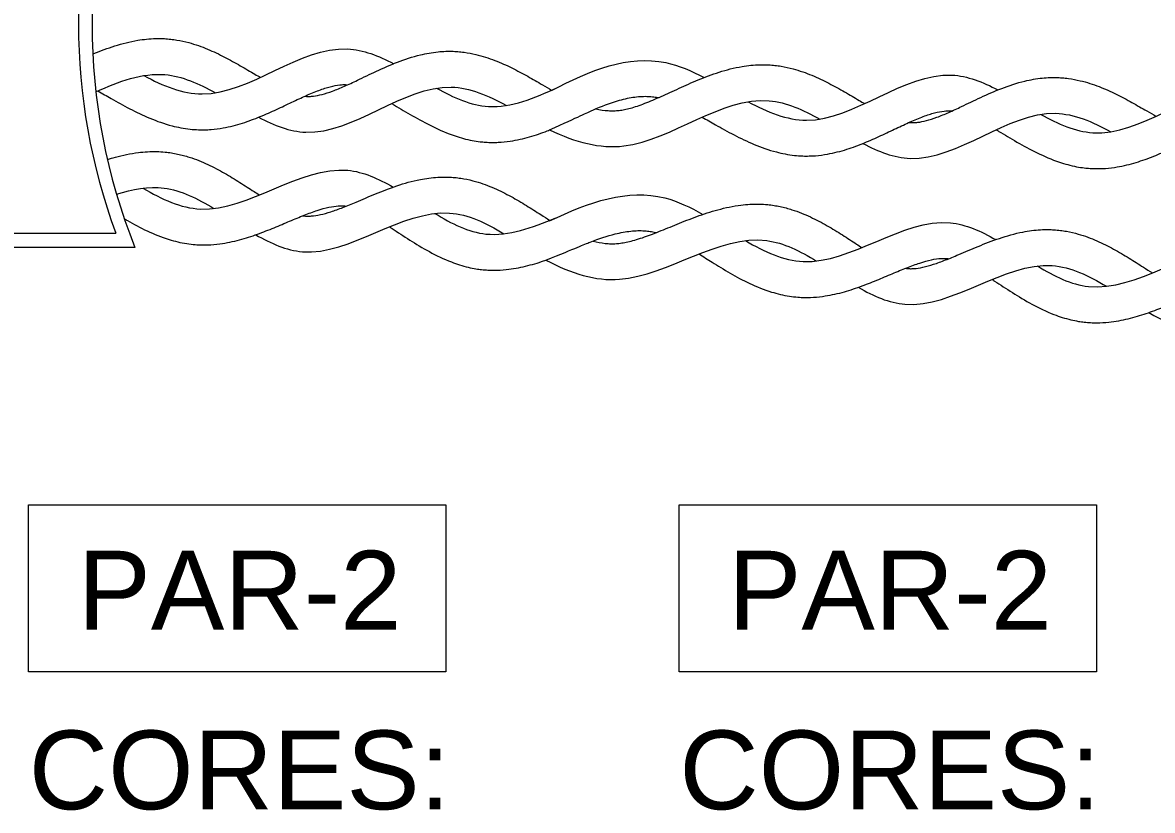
# Model space of a CAD drawing. Header units: millimetres. Extents: x 329 to 8779, y 382 to 3352.
# Drawn here: x 3125.8 to 3269.5, y 930.1 to 1030.2 of the extents above; entities that cross this region are included whole.
import ezdxf
from ezdxf.enums import TextEntityAlignment as Align

# ---------------------------------------------------------------- set-up
doc = ezdxf.new("R2010")
doc.units = ezdxf.units.MM
doc.layers.add('TEXTO', color=7, linetype='Continuous', lineweight=20)
doc.styles.add('100', font='Arial.ttf', dxfattribs={"height": 12.5})

msp = doc.modelspace()

# ---------------------------------------------------------------- linework, layer by layer
at = {"layer": 'TEXTO', "color": 7}
msp.add_line((3043.905, 1003.482), (3137.688, 1003.482), dxfattribs=at)
at = {"layer": 'TEXTO', "color": 8}
msp.add_lwpolyline([(3140.116, 1001.662), (3042.566, 1001.662), (3042.566, 1058.37), (3140.116, 1058.37)], dxfattribs=at)
at = {"layer": 'TEXTO', "color": 4}
for points in [[(3126.603, 968.948), (3179.654, 968.948), (3179.654, 947.721), (3126.603, 947.721)], [(3209.302, 968.948), (3262.352, 968.948), (3262.352, 947.721), (3209.302, 947.721)]]:
    msp.add_lwpolyline(points, close=True, dxfattribs=at)
at = {"layer": 'TEXTO', "color": 8}
msp.add_arc((3211.078, 1030.016), 76.418, 158.21997, 201.78003, dxfattribs=at)
at = {"layer": 'TEXTO', "color": 7}
msp.add_arc((3209.351, 1030.016), 76.418, 159.68228, 200.31772, dxfattribs=at)
at = {"layer": 'TEXTO', "color": 8}
for points, knots in [([(3134.755, 1026.225), (3134.807, 1026.246), (3134.859, 1026.268), (3135.76, 1026.641), (3136.641, 1026.977), (3138.487, 1027.564), (3139.452, 1027.816), (3141.212, 1028.112), (3141.983, 1028.193), (3143.134, 1028.219), (3143.494, 1028.214), (3144.125, 1028.181), (3144.395, 1028.159), (3144.927, 1028.1), (3145.19, 1028.063), (3145.966, 1027.933), (3146.469, 1027.82), (3147.795, 1027.462), (3148.589, 1027.179), (3150.103, 1026.551), (3150.823, 1026.207), (3152.207, 1025.494), (3152.871, 1025.125), (3154.152, 1024.391), (3154.77, 1024.026), (3155.603, 1023.539), (3155.836, 1023.403), (3156.066, 1023.27)], [101.7713143, 101.7713143, 101.7713143, 101.7713143, 102.2604169, 102.2604169, 110.1410186, 110.1410186, 118.0216202, 118.0216202, 123.7950659, 123.7950659, 126.3758052, 126.3758052, 128.268292, 128.268292, 130.1607789, 130.1607789, 133.9457527, 133.9457527, 140.4612262, 140.4612262, 146.9766998, 146.9766998, 153.4921733, 153.4921733, 160.0076469, 160.0076469, 162.5956389, 162.5956389, 162.5956389, 162.5956389]), ([(3141.241, 1023.5), (3143.695, 1022.198), (3152.129, 1018.664), (3163.157, 1029.164), (3171.073, 1026.023), (3173.008, 1025.014)], [101.1371733, 101.1371733, 101.1371733, 101.1371733, 127.4843906, 191.226586, 211.9990873, 211.9990873, 211.9990873, 211.9990873]), ([(3161.703, 1020.88), (3161.779, 1020.871), (3161.853, 1020.865), (3161.993, 1020.857), (3162.059, 1020.855), (3162.197, 1020.853), (3162.267, 1020.854), (3162.486, 1020.862), (3162.64, 1020.874), (3163.138, 1020.934), (3163.511, 1021.006), (3164.33, 1021.222), (3164.774, 1021.365), (3165.721, 1021.716), (3166.223, 1021.922), (3167.273, 1022.384), (3167.821, 1022.639), (3169.162, 1023.274), (3169.971, 1023.667), (3171.664, 1024.45), (3172.548, 1024.841), (3174.409, 1025.558), (3175.386, 1025.885), (3177.135, 1026.306), (3177.874, 1026.441), (3178.969, 1026.552), (3179.301, 1026.575), (3179.878, 1026.594), (3180.12, 1026.596), (3180.634, 1026.586), (3180.903, 1026.572), (3181.431, 1026.53), (3181.692, 1026.502), (3182.465, 1026.397), (3182.967, 1026.301), (3184.294, 1025.984), (3185.092, 1025.725), (3186.613, 1025.139), (3187.337, 1024.813), (3188.73, 1024.129), (3189.397, 1023.771), (3190.687, 1023.053), (3191.309, 1022.692), (3192.313, 1022.109), (3192.706, 1021.881), (3193.089, 1021.661)], [189.0272737, 189.0272737, 189.0272737, 189.0272737, 190.5828465, 190.5828465, 192.0544399, 192.0544399, 193.5260333, 193.5260333, 196.4692201, 196.4692201, 202.4925208, 202.4925208, 208.5158215, 208.5158215, 214.5391221, 214.5391221, 220.5624228, 220.5624228, 228.7501596, 228.7501596, 236.9378964, 236.9378964, 245.1256332, 245.1256332, 250.7226411, 250.7226411, 253.0993254, 253.0993254, 254.7968125, 254.7968125, 256.6636243, 256.6636243, 258.5304362, 258.5304362, 262.26406, 262.26406, 268.7011227, 268.7011227, 275.1381854, 275.1381854, 281.5752481, 281.5752481, 288.0123108, 288.0123108, 292.3162578, 292.3162578, 292.3162578, 292.3162578]), ([(3193.07, 1021.605), (3197.97, 1024.194), (3204.531, 1026.834), (3210.858, 1024.101), (3212.482, 1023.262)], [13.5283651, 13.5283651, 13.5283651, 13.5283651, 63.7421953, 81.156014, 81.156014, 81.156014, 81.156014]), ([(3198.696, 1019.279), (3199.242, 1019.155), (3199.763, 1019.079), (3200.502, 1019.032), (3200.735, 1019.026), (3201.203, 1019.036), (3201.438, 1019.052), (3201.78, 1019.091), (3201.89, 1019.106), (3202.118, 1019.142), (3202.235, 1019.163), (3202.594, 1019.234), (3202.845, 1019.293), (3203.673, 1019.516), (3204.289, 1019.724), (3205.599, 1020.228), (3206.293, 1020.525), (3207.743, 1021.174), (3208.499, 1021.525), (3210.07, 1022.243), (3210.884, 1022.609), (3212.58, 1023.311), (3213.461, 1023.647), (3215.307, 1024.234), (3216.272, 1024.486), (3218.032, 1024.782), (3218.803, 1024.863), (3219.954, 1024.889), (3220.314, 1024.884), (3220.945, 1024.851), (3221.215, 1024.829), (3221.747, 1024.77), (3222.01, 1024.733), (3222.786, 1024.603), (3223.289, 1024.49), (3224.615, 1024.131), (3225.409, 1023.848), (3226.923, 1023.221), (3227.643, 1022.877), (3229.027, 1022.164), (3229.691, 1021.794), (3230.973, 1021.061), (3231.59, 1020.696), (3232.423, 1020.209), (3232.656, 1020.073), (3232.886, 1019.94)], [47.6662644, 47.6662644, 47.6662644, 47.6662644, 55.7082695, 55.7082695, 59.5130412, 59.5130412, 63.4323086, 63.4323086, 65.258734, 65.258734, 67.0851594, 67.0851594, 70.7380102, 70.7380102, 78.6186119, 78.6186119, 86.4992135, 86.4992135, 94.3798152, 94.3798152, 102.2604169, 102.2604169, 110.1410186, 110.1410186, 118.0216202, 118.0216202, 123.7950659, 123.7950659, 126.3758052, 126.3758052, 128.268292, 128.268292, 130.1607789, 130.1607789, 133.9457527, 133.9457527, 140.4612262, 140.4612262, 146.9766998, 146.9766998, 153.4921733, 153.4921733, 160.0076469, 160.0076469, 162.5956389, 162.5956389, 162.5956389, 162.5956389]), ([(3135.144, 1021.43), (3138.1, 1022.754), (3143.26, 1024.721), (3148.236, 1022.476), (3150.361, 1021.307)], [97.08299, 97.08299, 97.08299, 97.08299, 127.4843906, 150.3085168, 150.3085168, 150.3085168, 150.3085168]), ([(3218.061, 1020.17), (3220.515, 1018.868), (3228.949, 1015.334), (3239.977, 1025.834), (3247.893, 1022.693), (3249.828, 1021.684)], [101.1371733, 101.1371733, 101.1371733, 101.1371733, 127.4843906, 191.226586, 211.9990873, 211.9990873, 211.9990873, 211.9990873]), ([(3238.523, 1017.549), (3238.599, 1017.541), (3238.673, 1017.535), (3238.813, 1017.527), (3238.879, 1017.525), (3239.017, 1017.523), (3239.088, 1017.524), (3239.306, 1017.532), (3239.46, 1017.544), (3239.958, 1017.603), (3240.332, 1017.676), (3241.15, 1017.892), (3241.594, 1018.035), (3242.541, 1018.385), (3243.043, 1018.592), (3244.093, 1019.054), (3244.641, 1019.309), (3245.982, 1019.944), (3246.791, 1020.337), (3248.484, 1021.12), (3249.368, 1021.511), (3251.229, 1022.228), (3252.206, 1022.554), (3253.955, 1022.976), (3254.694, 1023.11), (3255.789, 1023.222), (3256.121, 1023.245), (3256.698, 1023.264), (3256.94, 1023.266), (3257.454, 1023.255), (3257.723, 1023.242), (3258.251, 1023.2), (3258.512, 1023.171), (3259.286, 1023.067), (3259.787, 1022.97), (3261.114, 1022.654), (3261.912, 1022.395), (3263.433, 1021.809), (3264.158, 1021.483), (3265.55, 1020.798), (3266.217, 1020.441), (3267.507, 1019.722), (3268.129, 1019.362), (3269.133, 1018.779), (3269.526, 1018.55), (3269.909, 1018.331)], [189.0272737, 189.0272737, 189.0272737, 189.0272737, 190.5828465, 190.5828465, 192.0544399, 192.0544399, 193.5260333, 193.5260333, 196.4692201, 196.4692201, 202.4925208, 202.4925208, 208.5158215, 208.5158215, 214.5391221, 214.5391221, 220.5624228, 220.5624228, 228.7501596, 228.7501596, 236.9378964, 236.9378964, 245.1256332, 245.1256332, 250.7226411, 250.7226411, 253.0993254, 253.0993254, 254.7968125, 254.7968125, 256.6636243, 256.6636243, 258.5304362, 258.5304362, 262.26406, 262.26406, 268.7011227, 268.7011227, 275.1381854, 275.1381854, 281.5752481, 281.5752481, 288.0123108, 288.0123108, 292.3162578, 292.3162578, 292.3162578, 292.3162578]), ([(3135.408, 1021.548), (3135.957, 1021.238), (3136.524, 1020.913), (3137.859, 1020.155), (3138.639, 1019.72), (3140.267, 1018.873), (3141.116, 1018.461), (3142.903, 1017.715), (3143.843, 1017.38), (3145.57, 1016.932), (3146.331, 1016.784), (3147.475, 1016.658), (3147.835, 1016.631), (3148.466, 1016.609), (3148.737, 1016.608), (3149.272, 1016.62), (3149.537, 1016.634), (3150.322, 1016.696), (3150.832, 1016.765), (3152.185, 1017.006), (3153.001, 1017.219), (3154.564, 1017.712), (3155.311, 1017.992), (3156.752, 1018.582), (3157.445, 1018.892), (3158.786, 1019.511), (3159.433, 1019.821), (3160.681, 1020.412), (3161.283, 1020.693), (3162.434, 1021.205), (3162.984, 1021.434), (3164.018, 1021.821), (3164.503, 1021.977), (3165.391, 1022.209), (3165.794, 1022.284), (3166.293, 1022.337), (3166.427, 1022.346), (3166.653, 1022.353), (3166.746, 1022.353), (3166.905, 1022.348), (3166.97, 1022.345), (3167.074, 1022.337), (3167.109, 1022.334), (3167.144, 1022.33)], [88.2517194, 88.2517194, 88.2517194, 88.2517194, 94.3798152, 94.3798152, 102.2604169, 102.2604169, 110.1410186, 110.1410186, 118.0216202, 118.0216202, 123.7950659, 123.7950659, 126.3758052, 126.3758052, 128.268292, 128.268292, 130.1607789, 130.1607789, 133.9457527, 133.9457527, 140.4612262, 140.4612262, 146.9766998, 146.9766998, 153.4921733, 153.4921733, 160.0076469, 160.0076469, 166.5231204, 166.5231204, 173.038594, 173.038594, 179.5540675, 179.5540675, 186.0695411, 186.0695411, 188.6366806, 188.6366806, 190.5828465, 190.5828465, 192.0544399, 192.0544399, 192.7954832, 192.7954832, 192.7954832, 192.7954832]), ([(3155.823, 1018.203), (3157.813, 1017.17), (3165.786, 1014.033), (3176.719, 1024.579), (3185.021, 1020.962), (3187.338, 1019.703)], [169.882937, 169.882937, 169.882937, 169.882937, 191.226586, 254.9687813, 279.8271978, 279.8271978, 279.8271978, 279.8271978]), ([(3178.455, 1021.904), (3180.637, 1020.697), (3185.659, 1018.44), (3190.883, 1020.632), (3193.829, 1022.001)], [231.5235841, 231.5235841, 231.5235841, 231.5235841, 254.9687813, 285.2209205, 285.2209205, 285.2209205, 285.2209205]), ([(3255.275, 1018.573), (3257.457, 1017.367), (3265.611, 1013.702), (3276.922, 1024.203), (3285.321, 1021.176), (3287.769, 1019.963)], [231.5235841, 231.5235841, 231.5235841, 231.5235841, 254.9687813, 318.7109766, 345.0500365, 345.0500365, 345.0500365, 345.0500365]), ([(3172.764, 1019.942), (3172.874, 1019.878), (3172.986, 1019.813), (3173.836, 1019.315), (3174.608, 1018.854), (3176.226, 1017.926), (3177.072, 1017.46), (3178.863, 1016.583), (3179.809, 1016.173), (3181.514, 1015.601), (3182.239, 1015.402), (3183.32, 1015.195), (3183.648, 1015.143), (3184.221, 1015.074), (3184.463, 1015.051), (3184.976, 1015.017), (3185.244, 1015.007), (3185.774, 1015.003), (3186.037, 1015.008), (3186.816, 1015.045), (3187.324, 1015.097), (3188.674, 1015.297), (3189.491, 1015.486), (3191.058, 1015.936), (3191.808, 1016.199), (3192.626, 1016.515), (3192.72, 1016.552), (3192.813, 1016.59)], [219.3165582, 219.3165582, 219.3165582, 219.3165582, 220.5624228, 220.5624228, 228.7501596, 228.7501596, 236.9378964, 236.9378964, 245.1256332, 245.1256332, 250.7226411, 250.7226411, 253.0993254, 253.0993254, 254.7968125, 254.7968125, 256.6636243, 256.6636243, 258.5304362, 258.5304362, 262.26406, 262.26406, 268.7011227, 268.7011227, 275.1381854, 275.1381854, 275.9801039, 275.9801039, 275.9801039, 275.9801039]), ([(3192.813, 1016.59), (3196.692, 1018.355), (3197.531, 1018.764), (3199.433, 1019.609), (3200.476, 1020.006), (3202.145, 1020.499), (3202.803, 1020.648), (3204.047, 1020.837), (3204.633, 1020.877), (3205.428, 1020.858), (3205.661, 1020.843), (3206.126, 1020.792), (3206.358, 1020.756), (3206.614, 1020.704), (3206.64, 1020.699), (3206.666, 1020.693)], [15.837766, 15.837766, 15.837766, 15.837766, 25.2493648, 25.2493648, 37.8740472, 37.8740472, 46.7911583, 46.7911583, 55.7082695, 55.7082695, 59.5130412, 59.5130412, 63.4323086, 63.4323086, 63.8659058, 63.8659058, 63.8659058, 63.8659058]), ([(3192.813, 1016.59), (3196.165, 1015.032), (3205.197, 1012.525), (3216.963, 1022.797), (3225.056, 1019.145), (3227.181, 1017.976)], [31.5819805, 31.5819805, 31.5819805, 31.5819805, 63.7421953, 127.4843906, 150.3085168, 150.3085168, 150.3085168, 150.3085168]), ([(3212.228, 1018.217), (3212.777, 1017.908), (3213.344, 1017.582), (3214.68, 1016.825), (3215.459, 1016.389), (3217.087, 1015.542), (3217.936, 1015.131), (3219.723, 1014.385), (3220.663, 1014.05), (3222.39, 1013.602), (3223.151, 1013.454), (3224.296, 1013.328), (3224.655, 1013.301), (3225.286, 1013.279), (3225.557, 1013.278), (3226.093, 1013.29), (3226.357, 1013.304), (3227.142, 1013.366), (3227.652, 1013.434), (3229.005, 1013.676), (3229.821, 1013.889), (3231.384, 1014.382), (3232.131, 1014.662), (3233.572, 1015.252), (3234.266, 1015.562), (3235.606, 1016.181), (3236.253, 1016.49), (3237.501, 1017.081), (3238.103, 1017.363), (3239.254, 1017.874), (3239.804, 1018.104), (3240.839, 1018.49), (3241.323, 1018.647), (3242.211, 1018.879), (3242.614, 1018.954), (3243.113, 1019.006), (3243.248, 1019.015), (3243.473, 1019.023), (3243.566, 1019.023), (3243.725, 1019.018), (3243.791, 1019.015), (3243.894, 1019.007), (3243.929, 1019.004), (3243.964, 1019)], [88.2517194, 88.2517194, 88.2517194, 88.2517194, 94.3798152, 94.3798152, 102.2604169, 102.2604169, 110.1410186, 110.1410186, 118.0216202, 118.0216202, 123.7950659, 123.7950659, 126.3758052, 126.3758052, 128.268292, 128.268292, 130.1607789, 130.1607789, 133.9457527, 133.9457527, 140.4612262, 140.4612262, 146.9766998, 146.9766998, 153.4921733, 153.4921733, 160.0076469, 160.0076469, 166.5231204, 166.5231204, 173.038594, 173.038594, 179.5540675, 179.5540675, 186.0695411, 186.0695411, 188.6366806, 188.6366806, 190.5828465, 190.5828465, 192.0544399, 192.0544399, 192.7954832, 192.7954832, 192.7954832, 192.7954832]), ([(3232.643, 1014.872), (3234.633, 1013.84), (3242.606, 1010.703), (3253.539, 1021.249), (3261.841, 1017.632), (3264.158, 1016.373)], [169.882937, 169.882937, 169.882937, 169.882937, 191.226586, 254.9687813, 279.8271978, 279.8271978, 279.8271978, 279.8271978]), ([(3249.584, 1016.612), (3249.694, 1016.548), (3249.806, 1016.483), (3250.656, 1015.985), (3251.428, 1015.524), (3253.046, 1014.596), (3253.892, 1014.129), (3255.684, 1013.253), (3256.629, 1012.842), (3258.334, 1012.27), (3259.059, 1012.072), (3260.14, 1011.865), (3260.468, 1011.813), (3261.041, 1011.744), (3261.283, 1011.721), (3261.796, 1011.687), (3262.064, 1011.677), (3262.594, 1011.673), (3262.857, 1011.678), (3263.636, 1011.715), (3264.144, 1011.767), (3265.494, 1011.967), (3266.311, 1012.155), (3267.878, 1012.606), (3268.628, 1012.868), (3270.074, 1013.429), (3270.771, 1013.727), (3272.118, 1014.33), (3272.769, 1014.635), (3274.029, 1015.226), (3274.637, 1015.512), (3275.806, 1016.042), (3276.367, 1016.285), (3277.433, 1016.708), (3277.936, 1016.888), (3278.872, 1017.171), (3279.304, 1017.274), (3279.852, 1017.365), (3280.005, 1017.386), (3280.251, 1017.41), (3280.348, 1017.417), (3280.522, 1017.426), (3280.6, 1017.428), (3280.76, 1017.428), (3280.841, 1017.427), (3281.088, 1017.417), (3281.257, 1017.403), (3281.549, 1017.367), (3281.668, 1017.349), (3281.789, 1017.328)], [219.3165582, 219.3165582, 219.3165582, 219.3165582, 220.5624228, 220.5624228, 228.7501596, 228.7501596, 236.9378964, 236.9378964, 245.1256332, 245.1256332, 250.7226411, 250.7226411, 253.0993254, 253.0993254, 254.7968125, 254.7968125, 256.6636243, 256.6636243, 258.5304362, 258.5304362, 262.26406, 262.26406, 268.7011227, 268.7011227, 275.1381854, 275.1381854, 281.5752481, 281.5752481, 288.0123108, 288.0123108, 294.4493735, 294.4493735, 300.8864362, 300.8864362, 307.3234989, 307.3234989, 313.7605616, 313.7605616, 316.402317, 316.402317, 318.229219, 318.229219, 319.7839562, 319.7839562, 321.3386933, 321.3386933, 324.4481676, 324.4481676, 326.5023699, 326.5023699, 326.5023699, 326.5023699]), ([(3136.616, 1012.838), (3136.948, 1012.94), (3137.284, 1013.039), (3138.56, 1013.384), (3139.536, 1013.594), (3141.307, 1013.813), (3142.081, 1013.86), (3143.231, 1013.836), (3143.591, 1013.815), (3144.22, 1013.755), (3144.489, 1013.721), (3145.018, 1013.639), (3145.279, 1013.59), (3146.049, 1013.426), (3146.546, 1013.292), (3147.855, 1012.876), (3148.636, 1012.558), (3150.121, 1011.866), (3150.826, 1011.49), (3152.178, 1010.717), (3152.825, 1010.32), (3154.073, 1009.531), (3154.674, 1009.14), (3155.485, 1008.616), (3155.712, 1008.47), (3155.936, 1008.327)], [107.2615112, 107.2615112, 107.2615112, 107.2615112, 110.1410186, 110.1410186, 118.0216202, 118.0216202, 123.7950659, 123.7950659, 126.3758052, 126.3758052, 128.268292, 128.268292, 130.1607789, 130.1607789, 133.9457527, 133.9457527, 140.4612262, 140.4612262, 146.9766998, 146.9766998, 153.4921733, 153.4921733, 160.0076469, 160.0076469, 162.5956389, 162.5956389, 162.5956389, 162.5956389]), ([(3141.134, 1009.204), (3143.53, 1007.796), (3151.801, 1003.897), (3163.277, 1013.907), (3171.048, 1010.423), (3172.938, 1009.331)], [101.1371733, 101.1371733, 101.1371733, 101.1371733, 127.4843906, 191.226586, 211.9990873, 211.9990873, 211.9990873, 211.9990873]), ([(3161.463, 1005.693), (3161.538, 1005.682), (3161.612, 1005.672), (3161.752, 1005.658), (3161.817, 1005.653), (3161.955, 1005.646), (3162.026, 1005.643), (3162.245, 1005.642), (3162.399, 1005.647), (3162.899, 1005.685), (3163.275, 1005.741), (3164.102, 1005.921), (3164.552, 1006.044), (3165.513, 1006.353), (3166.024, 1006.538), (3167.093, 1006.954), (3167.652, 1007.185), (3169.019, 1007.761), (3169.845, 1008.117), (3171.57, 1008.826), (3172.47, 1009.178), (3174.361, 1009.813), (3175.352, 1010.097), (3177.117, 1010.441), (3177.861, 1010.544), (3178.96, 1010.607), (3179.293, 1010.616), (3179.869, 1010.61), (3180.112, 1010.601), (3180.625, 1010.568), (3180.893, 1010.543), (3181.419, 1010.478), (3181.678, 1010.438), (3182.446, 1010.3), (3182.943, 1010.182), (3184.255, 1009.808), (3185.041, 1009.514), (3186.535, 1008.863), (3187.245, 1008.505), (3188.605, 1007.76), (3189.257, 1007.374), (3190.514, 1006.6), (3191.12, 1006.212), (3192.097, 1005.586), (3192.48, 1005.341), (3192.853, 1005.105)], [189.0272737, 189.0272737, 189.0272737, 189.0272737, 190.5828465, 190.5828465, 192.0544399, 192.0544399, 193.5260333, 193.5260333, 196.4692201, 196.4692201, 202.4925208, 202.4925208, 208.5158215, 208.5158215, 214.5391221, 214.5391221, 220.5624228, 220.5624228, 228.7501596, 228.7501596, 236.9378964, 236.9378964, 245.1256332, 245.1256332, 250.7226411, 250.7226411, 253.0993254, 253.0993254, 254.7968125, 254.7968125, 256.6636243, 256.6636243, 258.5304362, 258.5304362, 262.26406, 262.26406, 268.7011227, 268.7011227, 275.1381854, 275.1381854, 281.5752481, 281.5752481, 288.0123108, 288.0123108, 292.3162578, 292.3162578, 292.3162578, 292.3162578]), ([(3137.773, 1008.428), (3139.827, 1009.084), (3144.076, 1009.896), (3148.078, 1007.875), (3150.15, 1006.615)], [106.6008876, 106.6008876, 106.6008876, 106.6008876, 127.4843906, 150.3085168, 150.3085168, 150.3085168, 150.3085168]), ([(3192.832, 1005.05), (3197.839, 1007.423), (3204.51, 1009.774), (3210.712, 1006.768), (3212.297, 1005.859)], [13.5283651, 13.5283651, 13.5283651, 13.5283651, 63.7421953, 81.156014, 81.156014, 81.156014, 81.156014]), ([(3138.762, 1005.317), (3138.895, 1005.239), (3139.03, 1005.16), (3139.96, 1004.623), (3140.79, 1004.175), (3142.543, 1003.352), (3143.467, 1002.976), (3145.173, 1002.453), (3145.927, 1002.272), (3147.065, 1002.096), (3147.422, 1002.054), (3148.052, 1002.005), (3148.323, 1001.991), (3148.858, 1001.98), (3149.124, 1001.983), (3149.91, 1002.01), (3150.423, 1002.056), (3151.785, 1002.239), (3152.609, 1002.416), (3154.192, 1002.84), (3154.951, 1003.087), (3156.416, 1003.614), (3157.123, 1003.893), (3158.489, 1004.453), (3159.149, 1004.734), (3160.422, 1005.27), (3161.035, 1005.526), (3162.207, 1005.986), (3162.767, 1006.191), (3163.817, 1006.532), (3164.308, 1006.668), (3165.206, 1006.861), (3165.611, 1006.918), (3166.112, 1006.949), (3166.247, 1006.952), (3166.472, 1006.949), (3166.565, 1006.945), (3166.724, 1006.934), (3166.789, 1006.927), (3166.892, 1006.915), (3166.927, 1006.91), (3166.962, 1006.905)], [100.9175175, 100.9175175, 100.9175175, 100.9175175, 102.2604169, 102.2604169, 110.1410186, 110.1410186, 118.0216202, 118.0216202, 123.7950659, 123.7950659, 126.3758052, 126.3758052, 128.268292, 128.268292, 130.1607789, 130.1607789, 133.9457527, 133.9457527, 140.4612262, 140.4612262, 146.9766998, 146.9766998, 153.4921733, 153.4921733, 160.0076469, 160.0076469, 166.5231204, 166.5231204, 173.038594, 173.038594, 179.5540675, 179.5540675, 186.0695411, 186.0695411, 188.6366806, 188.6366806, 190.5828465, 190.5828465, 192.0544399, 192.0544399, 192.7954832, 192.7954832, 192.7954832, 192.7954832]), ([(3198.35, 1002.481), (3198.891, 1002.333), (3199.408, 1002.234), (3200.144, 1002.155), (3200.377, 1002.139), (3200.845, 1002.129), (3201.08, 1002.134), (3201.424, 1002.158), (3201.535, 1002.169), (3201.764, 1002.194), (3201.881, 1002.21), (3202.243, 1002.265), (3202.497, 1002.314), (3203.334, 1002.501), (3203.958, 1002.681), (3205.289, 1003.128), (3205.995, 1003.394), (3207.471, 1003.979), (3208.242, 1004.297), (3209.843, 1004.945), (3210.673, 1005.276), (3212.398, 1005.903), (3213.292, 1006.2), (3215.162, 1006.707), (3216.137, 1006.916), (3217.908, 1007.135), (3218.682, 1007.182), (3219.833, 1007.158), (3220.193, 1007.138), (3220.821, 1007.077), (3221.091, 1007.043), (3221.62, 1006.961), (3221.88, 1006.912), (3222.65, 1006.748), (3223.147, 1006.614), (3224.457, 1006.198), (3225.238, 1005.88), (3226.723, 1005.188), (3227.428, 1004.812), (3228.779, 1004.039), (3229.426, 1003.642), (3230.674, 1002.853), (3231.276, 1002.462), (3232.086, 1001.938), (3232.314, 1001.792), (3232.537, 1001.65)], [47.6662644, 47.6662644, 47.6662644, 47.6662644, 55.7082695, 55.7082695, 59.5130412, 59.5130412, 63.4323086, 63.4323086, 65.258734, 65.258734, 67.0851594, 67.0851594, 70.7380102, 70.7380102, 78.6186119, 78.6186119, 86.4992135, 86.4992135, 94.3798152, 94.3798152, 102.2604169, 102.2604169, 110.1410186, 110.1410186, 118.0216202, 118.0216202, 123.7950659, 123.7950659, 126.3758052, 126.3758052, 128.268292, 128.268292, 130.1607789, 130.1607789, 133.9457527, 133.9457527, 140.4612262, 140.4612262, 146.9766998, 146.9766998, 153.4921733, 153.4921733, 160.0076469, 160.0076469, 162.5956389, 162.5956389, 162.5956389, 162.5956389]), ([(3155.472, 1003.275), (3157.415, 1002.157), (3165.243, 998.676), (3176.626, 1008.734), (3184.762, 1004.759), (3187.022, 1003.4)], [169.882937, 169.882937, 169.882937, 169.882937, 191.226586, 254.9687813, 279.8271978, 279.8271978, 279.8271978, 279.8271978]), ([(3178.244, 1005.986), (3180.371, 1004.685), (3185.29, 1002.211), (3190.604, 1004.173), (3193.607, 1005.412)], [231.5235841, 231.5235841, 231.5235841, 231.5235841, 254.9687813, 285.2209205, 285.2209205, 285.2209205, 285.2209205]), ([(3217.736, 1002.526), (3220.132, 1001.118), (3228.403, 997.22), (3239.879, 1007.229), (3247.65, 1003.745), (3249.54, 1002.653)], [101.1371733, 101.1371733, 101.1371733, 101.1371733, 127.4843906, 191.226586, 211.9990873, 211.9990873, 211.9990873, 211.9990873]), ([(3172.472, 1004.274), (3172.58, 1004.205), (3172.688, 1004.135), (3173.516, 1003.601), (3174.267, 1003.107), (3175.843, 1002.109), (3176.668, 1001.606), (3178.42, 1000.652), (3179.346, 1000.201), (3181.025, 999.555), (3181.74, 999.325), (3182.811, 999.071), (3183.137, 999.005), (3183.706, 998.911), (3183.947, 998.878), (3184.458, 998.821), (3184.726, 998.8), (3185.255, 998.772), (3185.518, 998.766), (3186.298, 998.769), (3186.808, 998.799), (3188.165, 998.94), (3188.989, 999.092), (3190.574, 999.474), (3191.335, 999.704), (3192.166, 999.984), (3192.261, 1000.017), (3192.357, 1000.05)], [219.3165582, 219.3165582, 219.3165582, 219.3165582, 220.5624228, 220.5624228, 228.7501596, 228.7501596, 236.9378964, 236.9378964, 245.1256332, 245.1256332, 250.7226411, 250.7226411, 253.0993254, 253.0993254, 254.7968125, 254.7968125, 256.6636243, 256.6636243, 258.5304362, 258.5304362, 262.26406, 262.26406, 268.7011227, 268.7011227, 275.1381854, 275.1381854, 275.9801039, 275.9801039, 275.9801039, 275.9801039]), ([(3238.064, 999.015), (3238.14, 999.004), (3238.214, 998.995), (3238.353, 998.98), (3238.419, 998.975), (3238.557, 998.968), (3238.627, 998.965), (3238.846, 998.964), (3239.001, 998.969), (3239.501, 999.007), (3239.877, 999.063), (3240.704, 999.243), (3241.154, 999.366), (3242.115, 999.675), (3242.626, 999.86), (3243.695, 1000.276), (3244.254, 1000.507), (3245.621, 1001.083), (3246.447, 1001.439), (3248.172, 1002.148), (3249.072, 1002.5), (3250.962, 1003.135), (3251.953, 1003.419), (3253.719, 1003.763), (3254.463, 1003.866), (3255.562, 1003.929), (3255.894, 1003.938), (3256.471, 1003.932), (3256.714, 1003.923), (3257.227, 1003.89), (3257.494, 1003.865), (3258.021, 1003.8), (3258.28, 1003.76), (3259.048, 1003.622), (3259.545, 1003.504), (3260.857, 1003.13), (3261.642, 1002.836), (3263.137, 1002.185), (3263.846, 1001.827), (3265.207, 1001.083), (3265.859, 1000.696), (3267.116, 999.922), (3267.722, 999.535), (3268.699, 998.908), (3269.082, 998.663), (3269.455, 998.427)], [189.0272737, 189.0272737, 189.0272737, 189.0272737, 190.5828465, 190.5828465, 192.0544399, 192.0544399, 193.5260333, 193.5260333, 196.4692201, 196.4692201, 202.4925208, 202.4925208, 208.5158215, 208.5158215, 214.5391221, 214.5391221, 220.5624228, 220.5624228, 228.7501596, 228.7501596, 236.9378964, 236.9378964, 245.1256332, 245.1256332, 250.7226411, 250.7226411, 253.0993254, 253.0993254, 254.7968125, 254.7968125, 256.6636243, 256.6636243, 258.5304362, 258.5304362, 262.26406, 262.26406, 268.7011227, 268.7011227, 275.1381854, 275.1381854, 281.5752481, 281.5752481, 288.0123108, 288.0123108, 292.3162578, 292.3162578, 292.3162578, 292.3162578]), ([(3192.357, 1000.05), (3196.309, 1001.645), (3197.164, 1002.017), (3199.102, 1002.778), (3200.161, 1003.129), (3201.849, 1003.549), (3202.513, 1003.67), (3203.765, 1003.804), (3204.352, 1003.818), (3205.145, 1003.765), (3205.377, 1003.739), (3205.84, 1003.668), (3206.07, 1003.622), (3206.324, 1003.559), (3206.349, 1003.552), (3206.375, 1003.546)], [15.837766, 15.837766, 15.837766, 15.837766, 25.2493648, 25.2493648, 37.8740472, 37.8740472, 46.7911583, 46.7911583, 55.7082695, 55.7082695, 59.5130412, 59.5130412, 63.4323086, 63.4323086, 63.8659058, 63.8659058, 63.8659058, 63.8659058]), ([(3192.357, 1000.05), (3195.637, 998.348), (3204.551, 995.45), (3216.754, 1005.199), (3224.68, 1001.197), (3226.752, 999.937)], [31.5819805, 31.5819805, 31.5819805, 31.5819805, 63.7421953, 127.4843906, 150.3085168, 150.3085168, 150.3085168, 150.3085168]), ([(3254.845, 999.308), (3256.973, 998.007), (3264.959, 993.99), (3276.717, 1003.988), (3284.976, 1000.597), (3287.369, 999.278)], [231.5235841, 231.5235841, 231.5235841, 231.5235841, 254.9687813, 318.7109766, 345.0500365, 345.0500365, 345.0500365, 345.0500365]), ([(3211.824, 1000.83), (3212.359, 1000.496), (3212.911, 1000.147), (3214.212, 999.332), (3214.972, 998.863), (3216.562, 997.945), (3217.391, 997.497), (3219.144, 996.674), (3220.069, 996.299), (3221.775, 995.776), (3222.529, 995.594), (3223.666, 995.418), (3224.024, 995.376), (3224.654, 995.327), (3224.925, 995.313), (3225.46, 995.302), (3225.725, 995.305), (3226.512, 995.333), (3227.025, 995.379), (3228.387, 995.561), (3229.211, 995.738), (3230.794, 996.162), (3231.553, 996.409), (3233.018, 996.936), (3233.724, 997.215), (3235.091, 997.776), (3235.75, 998.056), (3237.024, 998.592), (3237.637, 998.848), (3238.809, 999.308), (3239.368, 999.513), (3240.419, 999.854), (3240.91, 999.99), (3241.807, 1000.183), (3242.213, 1000.24), (3242.714, 1000.271), (3242.849, 1000.274), (3243.074, 1000.271), (3243.167, 1000.267), (3243.325, 1000.256), (3243.391, 1000.249), (3243.494, 1000.237), (3243.529, 1000.232), (3243.564, 1000.227)], [88.2517194, 88.2517194, 88.2517194, 88.2517194, 94.3798152, 94.3798152, 102.2604169, 102.2604169, 110.1410186, 110.1410186, 118.0216202, 118.0216202, 123.7950659, 123.7950659, 126.3758052, 126.3758052, 128.268292, 128.268292, 130.1607789, 130.1607789, 133.9457527, 133.9457527, 140.4612262, 140.4612262, 146.9766998, 146.9766998, 153.4921733, 153.4921733, 160.0076469, 160.0076469, 166.5231204, 166.5231204, 173.038594, 173.038594, 179.5540675, 179.5540675, 186.0695411, 186.0695411, 188.6366806, 188.6366806, 190.5828465, 190.5828465, 192.0544399, 192.0544399, 192.7954832, 192.7954832, 192.7954832, 192.7954832]), ([(3232.074, 996.597), (3234.016, 995.479), (3241.845, 991.998), (3253.227, 1002.056), (3261.364, 998.081), (3263.624, 996.722)], [169.882937, 169.882937, 169.882937, 169.882937, 191.226586, 254.9687813, 279.8271978, 279.8271978, 279.8271978, 279.8271978]), ([(3249.074, 997.596), (3249.181, 997.527), (3249.29, 997.458), (3250.117, 996.923), (3250.869, 996.429), (3252.445, 995.431), (3253.27, 994.928), (3255.021, 993.975), (3255.948, 993.523), (3257.627, 992.877), (3258.342, 992.647), (3259.413, 992.394), (3259.739, 992.327), (3260.308, 992.233), (3260.548, 992.2), (3261.059, 992.143), (3261.327, 992.122), (3261.857, 992.094), (3262.119, 992.088), (3262.9, 992.091), (3263.409, 992.121), (3264.767, 992.262), (3265.591, 992.415), (3267.176, 992.797), (3267.937, 993.026), (3269.406, 993.522), (3270.115, 993.79), (3271.487, 994.334), (3272.151, 994.61), (3273.435, 995.146), (3274.055, 995.405), (3275.246, 995.883), (3275.818, 996.101), (3276.9, 996.477), (3277.412, 996.635), (3278.359, 996.877), (3278.794, 996.961), (3279.346, 997.029), (3279.5, 997.042), (3279.747, 997.056), (3279.844, 997.059), (3280.019, 997.06), (3280.096, 997.058), (3280.256, 997.052), (3280.337, 997.047), (3280.583, 997.026), (3280.752, 997.005), (3281.042, 996.956), (3281.159, 996.933), (3281.28, 996.907)], [219.3165582, 219.3165582, 219.3165582, 219.3165582, 220.5624228, 220.5624228, 228.7501596, 228.7501596, 236.9378964, 236.9378964, 245.1256332, 245.1256332, 250.7226411, 250.7226411, 253.0993254, 253.0993254, 254.7968125, 254.7968125, 256.6636243, 256.6636243, 258.5304362, 258.5304362, 262.26406, 262.26406, 268.7011227, 268.7011227, 275.1381854, 275.1381854, 281.5752481, 281.5752481, 288.0123108, 288.0123108, 294.4493735, 294.4493735, 300.8864362, 300.8864362, 307.3234989, 307.3234989, 313.7605616, 313.7605616, 316.402317, 316.402317, 318.229219, 318.229219, 319.7839562, 319.7839562, 321.3386933, 321.3386933, 324.4481676, 324.4481676, 326.5023699, 326.5023699, 326.5023699, 326.5023699]), ([(3268.988, 993.383), (3270.732, 992.38), (3278.336, 988.862), (3293.015, 999.529), (3305.16, 995.311), (3311.197, 992.741)], [299.5409011, 299.5409011, 299.5409011, 299.5409011, 318.7109766, 382.4531719, 444.8306582, 444.8306582, 444.8306582, 444.8306582])]:
    msp.add_open_spline(points, degree=3, knots=knots, dxfattribs=at)
for points in [[(3193.089, 1021.661), (3193.103, 1021.653), (3193.117, 1021.645), (3193.13, 1021.637)], [(3192.853, 1005.105), (3192.867, 1005.096), (3192.88, 1005.088), (3192.894, 1005.079)]]:
    msp.add_open_spline(points, degree=3, dxfattribs=at)

# ---------------------------------------------------------------- texts
at = {"layer": 'TEXTO', "color": 0, "style": '100'}
for s, p in [('PAR-2', (3153.408, 953.11)), ('PAR-2', (3236.106, 953.11)), ('CORES:', (3153.408, 930.265)), ('CORES:', (3236.106, 930.265))]:
    msp.add_text(s, height=10.0062, dxfattribs=at).set_placement(p, align=Align.CENTER)

doc.saveas('drawing.dxf')
